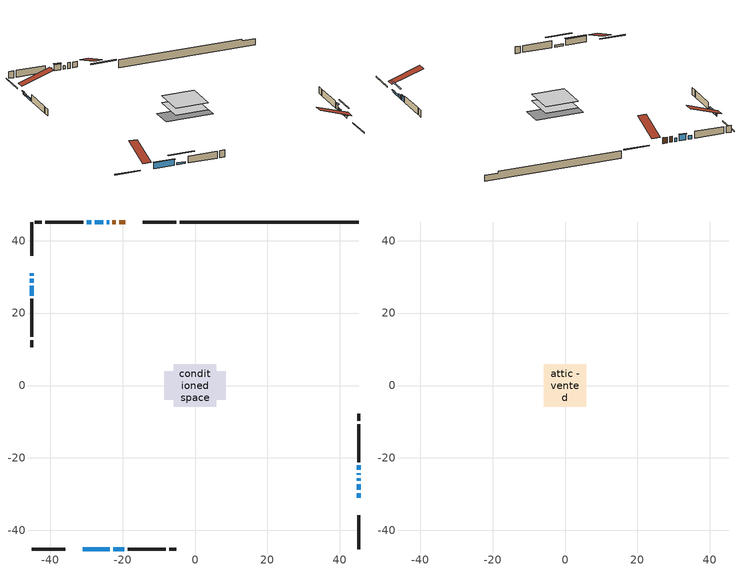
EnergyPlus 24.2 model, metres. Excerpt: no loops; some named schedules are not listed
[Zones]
conditioned space
 floor outside (Floor1 construction): -0.53,-0.53 -0.53,0.53 0.53,0.53 0.53,-0.53 z0.61
 floor adiabatic (AdiabaticFloorConstruction): -5.89,-5.89 -5.89,5.89 5.89,5.89 5.89,-5.89 z0.61
 floor foundation (Slab1 construction): -8.47,-3.87 -8.47,3.87 8.47,3.87 8.47,-3.87 z-2.13
 wall outside (RimJoist1 construction): -5.16,45.14 -14.42,45.14 / -45.14,-45.14 -35.88,-45.14 / -45.14,45.14 -45.14,35.88 / 45.14,-45.14 45.14,-35.88 z0.61:0.91
 wall outside (AdiabaticWallConstruction 1): -19.3,45.14 -20.96,45.14 / -21.89,45.14 -22.78,45.14 z0.61:2.64
 wall outside (AdiabaticWallConstruction): -23.71,45.14 -24.35,45.14 / -28.59,45.14 -29.94,45.14 / 45.14,-26.3 45.14,-25.55 / 45.14,-24.63 45.14,-24.22 z0.61:1.83; 45.14,-31 45.14,-29.73 / -45.14,29.44 -45.14,28.42 / -45.14,27.5 -45.14,24.83 z0.61:1.32; -25.27,45.14 -27.66,45.14 / -31,-45.14 -23.56,-45.14 z0.61:2.74; -45.14,31 -45.14,30.37 z0.61:1.58; 45.14,-28.8 45.14,-27.22 / -22.63,-45.14 -19.48,-45.14 z0.61:1.27; 45.14,-23.29 45.14,-22.07 z0.61:2.44
 wall outside (Wall1 construction): -30.86,45.14 -41.37,45.14 / -18.55,-45.14 -8.04,-45.14 / -45.14,23.9 -45.14,13.39 / 45.14,-21.14 45.14,-10.63 z0.61:3.05
 wall outside (Wall2 construction): -42.3,45.14 -44.21,45.14 / -7.12,-45.14 -5.2,-45.14 / -45.14,12.46 -45.14,10.55 / 45.14,-9.7 45.14,-7.79 z0.61:3.05
 wall foundation (FoundationWall1 construction): -4.24,45.14,-2.13 -4.24,45.14,0.61 40.2,45.14,0.61 40.2,45.14,-0.02 45.14,45.14,-0.02 45.14,45.14,-2.13
 window (WindowConstruction 7): -23.71,45.14 -24.34,45.14 z0.61:1.83
 window (WindowConstruction 1): 45.14,-31 45.14,-29.73 z0.61:1.32
 window (WindowConstruction 2): -25.27,45.14 -27.66,45.14 z0.61:2.74
 window (WindowConstruction 3): -31,-45.14 -23.56,-45.14 z0.61:2.74
 window (WindowConstruction 4): -45.14,31 -45.14,30.37 z0.61:1.58
 window (WindowConstruction 5): -45.14,29.44 -45.14,28.42 z0.61:1.32
 window (WindowConstruction 6): -45.14,27.5 -45.14,24.83 z0.61:1.32
 window (WindowConstruction 11): 45.14,-28.8 45.14,-27.23 z0.61:1.27
 window (WindowConstruction 12): -22.63,-45.14 -19.48,-45.14 z0.61:1.27
 window (WindowConstruction 8): -28.59,45.14 -29.93,45.14 z0.61:1.83
 window (WindowConstruction 9): 45.14,-26.3 45.14,-25.55 z0.61:1.83
 window (WindowConstruction 10): 45.14,-24.62 45.14,-24.22 z0.61:1.83
 window (WindowConstruction): 45.14,-23.29 45.14,-22.07 z0.61:2.44
 door (Door): -19.3,45.14 -20.96,45.14 z0.61:2.64
 door (Door 1): -21.89,45.14 -22.78,45.14 z0.61:2.64
 ceiling adiabatic (AdiabaticFloorConstruction): 5.89,-5.89 5.89,5.89 -5.89,5.89 -5.89,-5.89 z0.61
attic - vented
 floor to conditioned space (Floor2 construction Reversed): -5.89,-5.89 -5.89,5.89 5.89,5.89 5.89,-5.89 z3.05
 roof outside (Roof1 construction): -18.38,45.14,3.05 -18.38,33.67,6.87 -15.35,33.67,6.87 -15.35,45.14,3.05; -31.93,-45.14,3.05 -31.93,-33.67,6.87 -34.95,-33.67,6.87 -34.95,-45.14,3.05; -45.14,31.93,3.05 -33.67,31.93,6.87 -33.67,34.95,6.87 -45.14,34.95,3.05; 45.14,-31.93,3.05 33.67,-31.93,6.87 33.67,-34.95,6.87 45.14,-34.95,3.05
shading: 45.14,-29.53 45.14,-31.2 45.55,-31.2 45.55,-29.53 z1.52; -27.86,45.14 -25.07,45.14 -25.07,45.55 -27.86,45.55 z2.94; -23.36,-45.14 -31.2,-45.14 -31.2,-45.55 -23.36,-45.55 z2.94; -45.14,30.17 -45.14,31.2 -45.55,31.2 -45.55,30.17 z1.78; -45.14,28.22 -45.14,29.64 -45.55,29.64 -45.55,28.22 z1.52; -45.14,24.63 -45.14,27.7 -45.55,27.7 -45.55,24.63 z1.52; 45.14,-23.98 45.14,-32.05 45.55,-32.05 45.55,-23.98 z4.52; -16.23,-45.14 -25.88,-45.14 -25.88,-45.55 -16.23,-45.55 z4.52; 45.14,-21.87 45.14,-23.49 45.55,-23.49 45.55,-21.87 z2.64
[Building]
Building 1: Terrain=Suburbs
[Site:Location]
Edmonton Intl AP_AB: Latitude {deg}=53.31; Longitude {deg}=-113.58; Time Zone {hr}=-7; Elevation {m}=723; Keep Site Location Information=Yes
[Site:GroundTemperature:Shallow]
-1.56185, -3.61833, -3.78302, -2.80711, 1.11059, 5.01004, 8.39065, 10.5322, 10.7141, 8.97234, 5.67794, 1.89811
[Site:WaterMainsTemperature]
Calculation Method=Schedule; Temperature Schedule=mains temperature schedule
[Material] Roughness=Rough; Thermal Absorptance=0.9
Name | Thickness {m} | Conductivity {W/m-K} | Density {kg/m3} | Specific Heat {J/kg-K} | Solar Absorptance | Visible Absorptance
asphalt or fiberglass shingles | 0.00635 | 0.162714 | 1121.4 | 1465.45 | 0.4 | 0.4
ceiling loosefill ins | 0.338667 | 0.0480833 | 16.02 | 1046.75 | 0.7 | 0.7
ceiling stud and cavity | 0.1397 | 0.417558 | 65.682 | 1177.47 | 0.7 | 0.7
concrete 4.0 in. | 0.1016 | 1.803125 | 2242.8 | 837.4 | 0.7 | 0.7
concrete 8.0 in. | 0.2032 | 1.803125 | 2242.8 | 837.4 | 0.7 | 0.7
door material | 0.04445 | 0.053851 | 512.64 | 1214.23 | 0.7 | 0.7
exterior vertical ins | 0.0736786 | 0.029427 | 32.04 | 1214.23 | 0.7 | 0.7
floor covering | 0.0127 | 0.0433444 | 54.468 | 1339.84 | 0.6 | 0.6
floor rigid ins; rim joist rigid ins | 0.103632 | 0.029427 | 32.04 | 1214.23 | 0.7 | 0.7
floor rigid ins 1; wall rigid ins 1 | 0.512978 | 0.029427 | 32.04 | 1214.23 | 0.7 | 0.7
floor stud and cavity | 0.1397 | 0.115451 | 92.3553 | 1139.71 | 0.7 | 0.7
floor stud and cavity 1 | 0.1397 | 1.75129 | 37.0049 | 1207.88 | 0.7 | 0.7
furniture material conditioned space 1 | 0.1524 | 0.115458 | 640.8 | 1214.23 | 0.6 | 0.6
gypsum board | 0.0127 | 0.160291 | 801 | 837.4 | 0.6 | 0.6
gypsum board 1 | 0.0127 | 0.160291 | 801 | 837.4 | 0.7 | 0.7
osb sheathing 0.5 in. | 0.0127 | 0.115458 | 512.64 | 1214.23 | 0.7 | 0.7
osb sheathing 0.75 in. | 0.01905 | 0.115458 | 512.64 | 1214.23 | 0.7 | 0.7
osb sheathing 2.0 in. | 0.0508 | 0.115458 | 512.64 | 1214.23 | 0.7 | 0.7
rim joist stud and cavity | 0.0508 | 0.10032 | 125.044 | 1163.47 | 0.6 | 0.6
wall rigid ins | 0.051816 | 0.029427 | 32.04 | 1214.23 | 0.7 | 0.7
wall stud and cavity | 0.1397 | 0.241155 | 139.0536 | 1170.24 | 0.7 | 0.7
wall stud and cavity 1 | 0.1397 | 0.396708 | 139.0536 | 1170.24 | 0.7 | 0.7
wall stud and cavity 2 | 0.0889 | 0.380278 | 52.3479 | 1209.89 | 0.7 | 0.7
wall stud and cavity 3 | 0.0889 | 0.391764 | 83.0341 | 1211.67 | 0.7 | 0.7
wood siding | 0.0254 | 0.102417 | 544.68 | 1172.36 | 0.4 | 0.4
wood siding 1; wood siding 2; wood siding 3 | 0.0254 | 0.102417 | 544.68 | 1172.36 | 0.7 | 0.7
[WindowMaterial:SimpleGlazingSystem]
Name | U-Factor {W/m2-K} | Solar Heat Gain Coefficient
WindowMaterial | 3.298918 | 0.68
WindowMaterial 1 | 3.30573 | 0.64
WindowMaterial 10 | 3.27734 | 0.53
WindowMaterial 2 | 3.29381 | 0.71
WindowMaterial 3 | 3.26428 | 0.52
WindowMaterial 4 | 3.30573 | 0.63
WindowMaterial 5 | 3.30573 | 0.66
WindowMaterial 6 | 2.52898 | 0.32
WindowMaterial 7 | 2.106538 | 0.43
WindowMaterial 8 | 3.310274 | 0.62
WindowMaterial 9 | 3.30687 | 0.6
[Construction]
AdiabaticFloorConstruction: floor stud and cavity 1, floor rigid ins 1, osb sheathing 0.75 in., floor covering
AdiabaticWallConstruction: wood siding 2, wall rigid ins 1, wall stud and cavity 2, gypsum board
AdiabaticWallConstruction 1: wood siding 3, wall rigid ins 1, wall stud and cavity 2, gypsum board
Door; Door 1: door material
Floor1 construction: floor stud and cavity, floor rigid ins, osb sheathing 0.75 in., floor covering
Floor2 construction Reversed: gypsum board, ceiling stud and cavity, ceiling loosefill ins
FoundationWall1 construction: concrete 8.0 in., gypsum board 1
furniture construction conditioned space 1: furniture material conditioned space 1
PartitionWallConstruction: gypsum board, wall stud and cavity 3, gypsum board
RimJoist1 construction: wood siding 1, rim joist rigid ins, osb sheathing 2.0 in., rim joist stud and cavity
Roof1 construction: asphalt or fiberglass shingles
Slab1 construction: concrete 4.0 in.
Wall1 construction: wood siding, wall rigid ins, osb sheathing 0.5 in., wall stud and cavity, gypsum board
Wall2 construction: wood siding, wall rigid ins, osb sheathing 0.5 in., wall stud and cavity 1, gypsum board
WindowConstruction: WindowMaterial
WindowConstruction 1: WindowMaterial 1
WindowConstruction 10: WindowMaterial 9
WindowConstruction 11; WindowConstruction 12: WindowMaterial 10
WindowConstruction 2; WindowConstruction 3: WindowMaterial 2
WindowConstruction 4: WindowMaterial 3
WindowConstruction 5: WindowMaterial 4
WindowConstruction 6: WindowMaterial 5
WindowConstruction 7: WindowMaterial 6
WindowConstruction 8: WindowMaterial 7
WindowConstruction 9: WindowMaterial 8
[Zone] Multiplier=1; Part of Total Floor Area=Yes
Name | Volume {m3}
attic - vented | 86.0363
conditioned space | 812.6
[Space]
Name | Zone | Volume {m3}
attic - vented 1 | attic - vented | 86.0363
conditioned space 1 | conditioned space | 812.6
[ZoneInfiltration:EffectiveLeakageArea]
infil attic - vented 1: Zone or Space=attic - vented 1; Schedule=Always On Discrete; Effective Air Leakage Area {cm2}=4822.26; Stack Coefficient=0.000265832; Wind Coefficient=1.1016e-05
[ZoneMixing]
whole house fan mix: Zone or Space=attic - vented; Schedule=Always On Continuous; Design Flow Rate Calculation Method=Flow/Zone; Design Flow Rate {m3/s}=0; Source Zone or Space=conditioned space
[SurfaceProperty:ExposedFoundationPerimeter]
Slab1: Exposed Perimeter Calculation Method=TotalExposedPerimeter; Total Exposed Perimeter {m}=49.377
[InternalMass] Zone or ZoneList=conditioned space; Space or SpaceList=conditioned space 1
Name | Construction | Surface Area {m2}
furniture mass conditioned space 1 | furniture construction conditioned space 1 | 108.36
partition wall mass | PartitionWallConstruction | 270.9
[Lights]
interior lighting: Zone or ZoneList or Space or SpaceList=conditioned space 1; Schedule=interior lighting schedule; Design Level Calculation Method=LightingLevel; Lighting Level {W}=343.2; Return Air Fraction=0; Fraction Radiant=0.6; Fraction Visible=0.2; Fraction Replaceable=1
[People]
occupants: Zone or ZoneList or Space or SpaceList=conditioned space 1; Number of People Schedule=occupants schedule; Number of People Calculation Method=People; Number of People=3; Fraction Radiant=0.314171; Sensible Heat Fraction=0.56303; Activity Level Schedule=occupants activity schedule; Carbon Dioxide Generation Rate {m3/s-W}=0; Enable ASHRAE 55 Comfort Warnings=No; Mean Radiant Temperature Calculation Type=EnclosureAveraged
[ElectricEquipment] Zone or ZoneList or Space or SpaceList=conditioned space 1; Design Level Calculation Method=EquipmentLevel
Name | Schedule | Design Level {W} | Fraction Latent | Fraction Radiant | Fraction Lost
clothes dryer | clothes dryer schedule | 140.772 | 0.015 | 0.081 | 0.85
clothes washer | clothes washer schedule | 32.1985 | 0.03 | 0.162 | 0.7
cooking range | cooking range schedule | 215.147 | 0.08 | 0.432 | 0.2
dishwasher | dishwasher schedule | 66.8632 | 0.3 | 0.18 | 0.4
fridge | fridge schedule | 72.9452 | 0 | 0.6 | 0
mech vent bath fan 0 | mech vent bath fan 0 schedule | 50.2 | 0 | 0 | 1
mech vent bath fan 1 | mech vent bath fan 1 schedule | 50.2 | 0 | 0 | 1
mech vent house fan | mech vent house fan schedule | 0 | 0 | 0 | 1
mech vent house fan cfis | mech vent house fan cfis schedule | 0 | 0 | 0 | 0
mech vent range fan 0 | mech vent range fan 0 schedule | 57 | 0 | 0 | 1
misc plug loads | misc plug loads schedule | 494.7 | 0.045 | 0.513 | 0.1
whole house fan | Always On Discrete | 0 | 0 | 0 | 1
[OtherEquipment] Zone or ZoneList or Space or SpaceList=conditioned space 1; Design Level Calculation Method=EquipmentLevel
Name | Fuel Type | Schedule | Design Level {W} | Fraction Latent | Fraction Radiant | Fraction Lost
clothes dryer 1 | Electricity | clothes dryer schedule | 0 | 0.015 | 0.081 | 0.85
cooking range 1 | Electricity | cooking range schedule | 0 | 0.08 | 0.432 | 0.2
general water use latent | None | general water use schedule | 62.594 | 1 | 0 | 0
general water use sensible | None | general water use schedule | -61.6891 | 0 | 0.6 | 0
mech vent house fan latent load | None | Always On Discrete | 0 | 1 | 0 | 0
mech vent house fan sensible load | None | Always On Discrete | 0 | 0 | 0 | 0
water heater energy adjustment1; water heater energy adjustment2 | NaturalGas | Always On Discrete | 0.01 | 0 | 0 | 1
[ZoneInfiltration:DesignFlowRate] Zone or ZoneList or Space or SpaceList=conditioned space 1; Schedule=Always On Discrete; Design Flow Rate Calculation Method=Flow/Zone; Design Flow Rate {m3/s}=0
infil flow; natural vent flow; whole house fan flow
[AvailabilityManager:Scheduled]
central ac and furnace airloop Availability Manager: Schedule=Always On Discrete
[Foundation:Kiva]
Foundation Kiva 1: Initial Indoor Air Temperature {C}=18; Wall Height Above Grade {m}=0.609996; Wall Depth Below Slab {m}=0.2032; Custom Block Material Name 1=exterior vertical ins; Custom Block Depth 1 {m}=2.74; Custom Block X Position 1 {m}=0.2159; Custom Block Z Position 1 {m}=0
[Foundation:Kiva:Settings]
Soil Conductivity {W/m-K}=0.849921; Soil Density {kg/m3}=1842.3; Soil Specific Heat {J/kg-K}=418.7; Ground Solar Absorptivity=0.9; Ground Thermal Absorptivity=0.9; Ground Surface Roughness {m}=0.03; Far-Field Width {m}=40; Deep-Ground Boundary Condition=ZeroFlux; Deep-Ground Depth {m}=40; Minimum Cell Dimension {m}=0.2; Maximum Cell Growth Coefficient=3; Simulation Timestep=Timestep
[Exterior:Lights]
exterior lighting: Schedule=exterior lighting schedule; Design Level {W}=75.6
[EnergyManagementSystem:GlobalVariable]
central_ac_and_furnace_airloop_Fan_RTF
infil_program_Qfan
infil_program_Qinf
natural_vent_program_Qnv
natural_vent_program_Qwhf
[EnergyManagementSystem:Sensor]
Name | Output:Variable or Output:Meter Index Key | Output:Variable or Output:Meter
airflow_gain | infil flow | Infiltration Sensible Heat Gain Energy
airflow_gain_1 | natural vent flow | Infiltration Sensible Heat Gain Energy
airflow_gain_2 | whole house fan flow | Infiltration Sensible Heat Gain Energy
airflow_loss | infil flow | Infiltration Sensible Heat Loss Energy
airflow_loss_1 | natural vent flow | Infiltration Sensible Heat Loss Energy
airflow_loss_2 | whole house fan flow | Infiltration Sensible Heat Loss Energy
clg_load_cond |  | Cooling:EnergyTransfer:Zone:CONDITIONED SPACE
clg_sp_s; clg_sp_s_1 | cooling setpoint | Schedule Value
clothes_dryer_exhaust_0_sch_s | clothes dryer exhaust 0 schedule | Schedule Value
cool_season | cooling season schedule | Schedule Value
htg_load_cond |  | Heating:EnergyTransfer:Zone:CONDITIONED SPACE
htg_sp_s; htg_sp_s_1 | heating setpoint | Schedule Value
ig_ee_conv | clothes dryer | Electric Equipment Convective Heating Energy
ig_ee_conv_2 | cooking range | Electric Equipment Convective Heating Energy
ig_ee_conv_4 | fridge | Electric Equipment Convective Heating Energy
ig_ee_conv_5 | misc plug loads | Electric Equipment Convective Heating Energy
ig_ee_conv_6 | whole house fan | Electric Equipment Convective Heating Energy
ig_ee_rad | clothes dryer | Electric Equipment Radiant Heating Energy
ig_ee_rad_2 | cooking range | Electric Equipment Radiant Heating Energy
ig_ee_rad_4 | fridge | Electric Equipment Radiant Heating Energy
ig_ee_rad_5 | misc plug loads | Electric Equipment Radiant Heating Energy
ig_ee_rad_6 | whole house fan | Electric Equipment Radiant Heating Energy
ig_lgt_conv | interior lighting | Lights Convective Heating Energy
ig_lgt_rad | interior lighting | Lights Radiant Heating Energy
ig_lgt_vis | interior lighting | Lights Visible Radiation Heating Energy
ig_oe_conv | clothes dryer 1 | Other Equipment Convective Heating Energy
ig_oe_conv_1 | cooking range 1 | Other Equipment Convective Heating Energy
ig_oe_conv_2 | general water use latent | Other Equipment Convective Heating Energy
ig_oe_conv_3 | general water use sensible | Other Equipment Convective Heating Energy
ig_oe_conv_4 | water heater energy adjustment1 | Other Equipment Convective Heating Energy
ig_oe_conv_5 | water heater energy adjustment2 | Other Equipment Convective Heating Energy
ig_oe_rad | clothes dryer 1 | Other Equipment Radiant Heating Energy
ig_oe_rad_1 | cooking range 1 | Other Equipment Radiant Heating Energy
ig_oe_rad_2 | general water use latent | Other Equipment Radiant Heating Energy
ig_oe_rad_3 | general water use sensible | Other Equipment Radiant Heating Energy
ig_oe_rad_4 | water heater energy adjustment1 | Other Equipment Radiant Heating Energy
ig_oe_rad_5 | water heater energy adjustment2 | Other Equipment Radiant Heating Energy
ig_ppl_conv | occupants | People Convective Heating Energy
ig_ppl_rad | occupants | People Radiant Heating Energy
im_conv | furniture mass conditioned space 1 | Surface Inside Face Convection Heat Gain Energy
im_conv_1 | partition wall mass | Surface Inside Face Convection Heat Gain Energy
im_ig | furniture mass conditioned space 1 | Surface Inside Face Internal Gains Radiation Heat Gain Energy
im_ig_1 | partition wall mass | Surface Inside Face Internal Gains Radiation Heat Gain Energy
im_lgt | furniture mass conditioned space 1 | Surface Inside Face Lights Radiation Heat Gain Energy
im_lgt_1 | partition wall mass | Surface Inside Face Lights Radiation Heat Gain Energy
im_sol | furniture mass conditioned space 1 | Surface Inside Face Solar Radiation Heat Gain Energy
im_sol_1 | partition wall mass | Surface Inside Face Solar Radiation Heat Gain Energy
im_surf | furniture mass conditioned space 1 | Surface Inside Face Net Surface Thermal Radiation Heat Gain Energy
im_surf_1 | partition wall mass | Surface Inside Face Net Surface Thermal Radiation Heat Gain Energy
mech_vent_bath_fan_0_sch_s | mech vent bath fan 0 schedule | Schedule Value
mech_vent_bath_fan_1_sch_s | mech vent bath fan 1 schedule | Schedule Value
mech_vent_range_fan_0_sch_s | mech vent range fan 0 schedule | Schedule Value
mv_conv | mech vent bath fan 0 | Electric Equipment Convective Heating Energy
mv_conv_1 | mech vent bath fan 1 | Electric Equipment Convective Heating Energy
mv_conv_2 | mech vent house fan | Electric Equipment Convective Heating Energy
mv_conv_3 | mech vent house fan cfis | Electric Equipment Convective Heating Energy
mv_conv_4 | mech vent range fan 0 | Electric Equipment Convective Heating Energy
mv_conv_5 | mech vent house fan latent load | Other Equipment Convective Heating Energy
mv_conv_6 | mech vent house fan sensible load | Other Equipment Convective Heating Energy
mv_rad | mech vent bath fan 0 | Electric Equipment Radiant Heating Energy
mv_rad_1 | mech vent bath fan 1 | Electric Equipment Radiant Heating Energy
mv_rad_2 | mech vent house fan | Electric Equipment Radiant Heating Energy
mv_rad_3 | mech vent house fan cfis | Electric Equipment Radiant Heating Energy
mv_rad_4 | mech vent range fan 0 | Electric Equipment Radiant Heating Energy
mv_rad_5 | mech vent house fan latent load | Other Equipment Radiant Heating Energy
mv_rad_6 | mech vent house fan sensible load | Other Equipment Radiant Heating Energy
natural_vent_s | natural vent schedule | Schedule Value
out_pb_s |  | Site Outdoor Air Barometric Pressure
out_wt_s |  | Site Outdoor Air Humidity Ratio
site_vw_s |  | Site Wind Speed
ss_back_out | Window1 | Surface Window Shortwave from Zone Back Out Window Heat Transfer Rate
ss_back_out_1 | Window10 | Surface Window Shortwave from Zone Back Out Window Heat Transfer Rate
ss_back_out_10 | Window7 | Surface Window Shortwave from Zone Back Out Window Heat Transfer Rate
ss_back_out_11 | Window8 | Surface Window Shortwave from Zone Back Out Window Heat Transfer Rate
ss_back_out_12 | Window9 | Surface Window Shortwave from Zone Back Out Window Heat Transfer Rate
ss_back_out_2 | Window11 | Surface Window Shortwave from Zone Back Out Window Heat Transfer Rate
ss_back_out_3 | Window12 | Surface Window Shortwave from Zone Back Out Window Heat Transfer Rate
ss_back_out_4 | Window15 | Surface Window Shortwave from Zone Back Out Window Heat Transfer Rate
ss_back_out_5 | Window16 | Surface Window Shortwave from Zone Back Out Window Heat Transfer Rate
ss_back_out_6 | Window17 | Surface Window Shortwave from Zone Back Out Window Heat Transfer Rate
ss_back_out_7 | Window18 | Surface Window Shortwave from Zone Back Out Window Heat Transfer Rate
ss_back_out_8 | Window19 | Surface Window Shortwave from Zone Back Out Window Heat Transfer Rate
ss_back_out_9 | Window6 | Surface Window Shortwave from Zone Back Out Window Heat Transfer Rate
ss_conv | Door1 | Surface Inside Face Convection Heat Gain Energy
ss_conv_1 | Door3 | Surface Inside Face Convection Heat Gain Energy
ss_conv_10 | Window19 | Surface Inside Face Convection Heat Gain Energy
ss_conv_11 | Window6 | Surface Inside Face Convection Heat Gain Energy
ss_conv_12 | Window7 | Surface Inside Face Convection Heat Gain Energy
ss_conv_13 | Window8 | Surface Inside Face Convection Heat Gain Energy
ss_conv_14 | Window9 | Surface Inside Face Convection Heat Gain Energy
ss_conv_2 | Window1 | Surface Inside Face Convection Heat Gain Energy
ss_conv_3 | Window10 | Surface Inside Face Convection Heat Gain Energy
ss_conv_4 | Window11 | Surface Inside Face Convection Heat Gain Energy
ss_conv_5 | Window12 | Surface Inside Face Convection Heat Gain Energy
ss_conv_6 | Window15 | Surface Inside Face Convection Heat Gain Energy
ss_conv_7 | Window16 | Surface Inside Face Convection Heat Gain Energy
ss_conv_8 | Window17 | Surface Inside Face Convection Heat Gain Energy
ss_conv_9 | Window18 | Surface Inside Face Convection Heat Gain Energy
ss_ig | Door1 | Surface Inside Face Internal Gains Radiation Heat Gain Energy
ss_ig_1 | Door3 | Surface Inside Face Internal Gains Radiation Heat Gain Energy
ss_ig_10 | Window19 | Surface Inside Face Internal Gains Radiation Heat Gain Energy
ss_ig_11 | Window6 | Surface Inside Face Internal Gains Radiation Heat Gain Energy
ss_ig_12 | Window7 | Surface Inside Face Internal Gains Radiation Heat Gain Energy
ss_ig_13 | Window8 | Surface Inside Face Internal Gains Radiation Heat Gain Energy
ss_ig_14 | Window9 | Surface Inside Face Internal Gains Radiation Heat Gain Energy
ss_ig_2 | Window1 | Surface Inside Face Internal Gains Radiation Heat Gain Energy
ss_ig_3 | Window10 | Surface Inside Face Internal Gains Radiation Heat Gain Energy
ss_ig_4 | Window11 | Surface Inside Face Internal Gains Radiation Heat Gain Energy
ss_ig_5 | Window12 | Surface Inside Face Internal Gains Radiation Heat Gain Energy
ss_ig_6 | Window15 | Surface Inside Face Internal Gains Radiation Heat Gain Energy
ss_ig_7 | Window16 | Surface Inside Face Internal Gains Radiation Heat Gain Energy
ss_ig_8 | Window17 | Surface Inside Face Internal Gains Radiation Heat Gain Energy
ss_ig_9 | Window18 | Surface Inside Face Internal Gains Radiation Heat Gain Energy
ss_lgt | Door1 | Surface Inside Face Lights Radiation Heat Gain Energy
ss_lgt_1 | Door3 | Surface Inside Face Lights Radiation Heat Gain Energy
ss_sol | Door1 | Surface Inside Face Solar Radiation Heat Gain Energy
ss_sol_1 | Door3 | Surface Inside Face Solar Radiation Heat Gain Energy
ss_surf | Door1 | Surface Inside Face Net Surface Thermal Radiation Heat Gain Energy
ss_surf_1 | Door3 | Surface Inside Face Net Surface Thermal Radiation Heat Gain Energy
ss_surf_10 | Window19 | Surface Inside Face Net Surface Thermal Radiation Heat Gain Energy
ss_surf_11 | Window6 | Surface Inside Face Net Surface Thermal Radiation Heat Gain Energy
ss_surf_12 | Window7 | Surface Inside Face Net Surface Thermal Radiation Heat Gain Energy
ss_surf_13 | Window8 | Surface Inside Face Net Surface Thermal Radiation Heat Gain Energy
ss_surf_14 | Window9 | Surface Inside Face Net Surface Thermal Radiation Heat Gain Energy
ss_surf_2 | Window1 | Surface Inside Face Net Surface Thermal Radiation Heat Gain Energy
ss_surf_3 | Window10 | Surface Inside Face Net Surface Thermal Radiation Heat Gain Energy
ss_surf_4 | Window11 | Surface Inside Face Net Surface Thermal Radiation Heat Gain Energy
ss_surf_5 | Window12 | Surface Inside Face Net Surface Thermal Radiation Heat Gain Energy
ss_surf_6 | Window15 | Surface Inside Face Net Surface Thermal Radiation Heat Gain Energy
ss_surf_7 | Window16 | Surface Inside Face Net Surface Thermal Radiation Heat Gain Energy
ss_surf_8 | Window17 | Surface Inside Face Net Surface Thermal Radiation Heat Gain Energy
ss_surf_9 | Window18 | Surface Inside Face Net Surface Thermal Radiation Heat Gain Energy
ss_trans_in | Window1 | Surface Window Transmitted Solar Radiation Rate
ss_trans_in_1 | Window10 | Surface Window Transmitted Solar Radiation Rate
ss_trans_in_10 | Window7 | Surface Window Transmitted Solar Radiation Rate
ss_trans_in_11 | Window8 | Surface Window Transmitted Solar Radiation Rate
ss_trans_in_12 | Window9 | Surface Window Transmitted Solar Radiation Rate
ss_trans_in_2 | Window11 | Surface Window Transmitted Solar Radiation Rate
ss_trans_in_3 | Window12 | Surface Window Transmitted Solar Radiation Rate
ss_trans_in_4 | Window15 | Surface Window Transmitted Solar Radiation Rate
ss_trans_in_5 | Window16 | Surface Window Transmitted Solar Radiation Rate
ss_trans_in_6 | Window17 | Surface Window Transmitted Solar Radiation Rate
ss_trans_in_7 | Window18 | Surface Window Transmitted Solar Radiation Rate
ss_trans_in_8 | Window19 | Surface Window Transmitted Solar Radiation Rate
ss_trans_in_9 | Window6 | Surface Window Transmitted Solar Radiation Rate
ss_trans_out | Window1 | Surface Inside Face Initial Transmitted Diffuse Transmitted Out Window Solar Radiation Rate
ss_trans_out_1 | Window10 | Surface Inside Face Initial Transmitted Diffuse Transmitted Out Window Solar Radiation Rate
ss_trans_out_10 | Window7 | Surface Inside Face Initial Transmitted Diffuse Transmitted Out Window Solar Radiation Rate
ss_trans_out_11 | Window8 | Surface Inside Face Initial Transmitted Diffuse Transmitted Out Window Solar Radiation Rate
